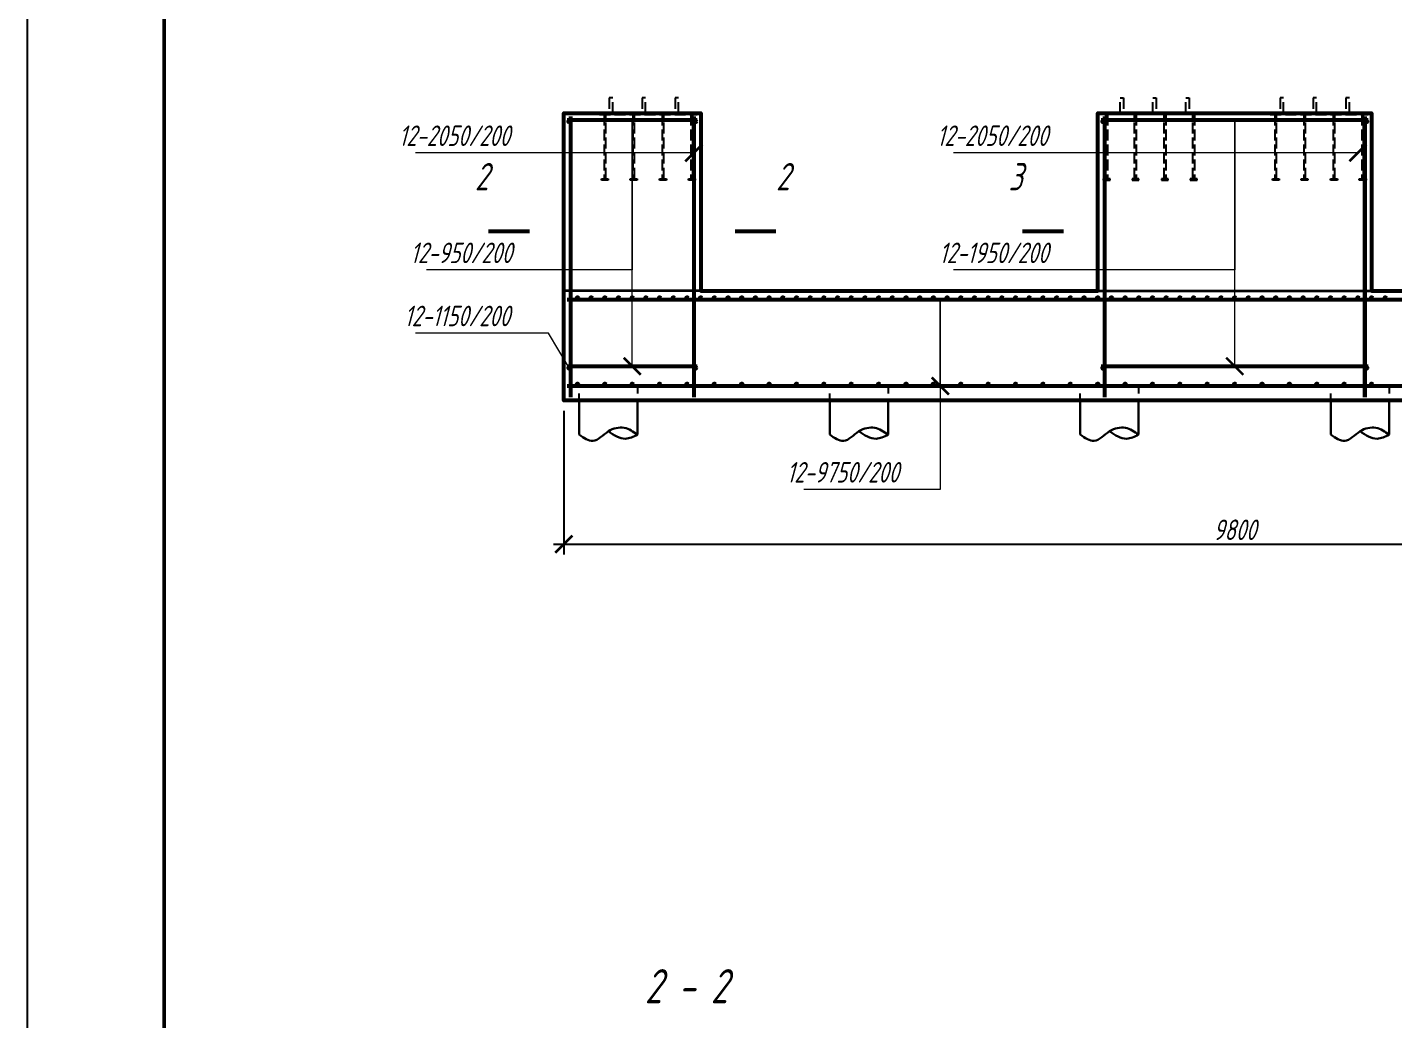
# Model space of a CAD drawing. Header units: millimetres. Extents: x 47215 to 48111, y -15059 to -14168.
# Drawn here: x 47215.2 to 47414.8, y -14540.3 to -14395.3 of the extents above; entities that cross this region are included whole.
import ezdxf
from ezdxf import colors
from ezdxf.entities.mleader import LeaderData, LeaderLine
from ezdxf.enums import TextEntityAlignment as Align
from ezdxf.math import Vec2, Vec3

# ---------------------------------------------------------------- set-up
doc = ezdxf.new("R2010")
doc.units = ezdxf.units.MM
doc.linetypes.add('ШТРИХ_МЕЛКИЙ', pattern=[3, 1, -2])
doc.linetypes.add('ШТРИХ_СРЕДНИЙ', pattern=[5.5, 4, -1.5])
doc.layers.get('Defpoints').update_dxf_attribs({"color": 255})
for name, color, linetype, lineweight in [('!Текст', 7, 'Continuous', 25), ('Арматура', 214, 'Continuous', 53), ('Выноски', 7, 'Continuous', 25), ('Закладные', 94, 'Continuous', 50), ('Размер', 170, 'Continuous', 25), ('Ростверки', 26, 'Continuous', 53), ('Сваи', 146, 'Continuous', 50)]:
    doc.layers.add(name, color=color, linetype=linetype, lineweight=lineweight)
doc.styles.add('3.0', font='simplex.shx', dxfattribs={"width": 0.7, "oblique": 15, "height": 3})
doc.styles.add('4.0', font='simplex.shx', dxfattribs={"width": 0.7, "oblique": 15, "height": 4})
doc.linetypes.add('зигзаг', pattern='A,0.00254,-5.08,[131,ltypeshp.shx,S=5.08,R=0,X=-5.08,Y=0],-10.16,[131,ltypeshp.shx,S=5.08,R=180,X=5.08,Y=0],-5.08', length=20.32254)
doc.dimstyles.new('50-3', dxfattribs={"dimtxt": 3, "dimasz": 2.5, "dimexe": 1.5, "dimexo": 1.5, "dimgap": 0.6, "dimtad": 1, "dimdec": 0, "dimlfac": 50, "dimtxsty": '3.0', "dimblk": 'ARCHTICK', "dimcen": 2.5, "dimdle": 1.5, "dimadec": 0, "dimazin": 0, "dimtfac": 1, "dimtdec": 0, "dimtmove": 1, "dimatfit": 3, "dimldrblk": 'OPEN30', "dimfxl": 1.5, "dimarcsym": 0})

# ---------------------------------------------------------------- blocks, each defined once
blk = doc.blocks.new('_ArchTick')
at = {"color": 0, "linetype": 'ByBlock', "const_width": 0.15}
blk.add_lwpolyline([(-0.5, -0.5), (0.5, 0.5)], dxfattribs=at)
blk = doc.blocks.new('*D66')
at = {"layer": 'Defpoints', "color": 0, "transparency": 16777216}
for p in [(47293.6, -14449.78), (47489.6, -14449.78), (47489.6, -14470.78)]:
    blk.add_point(p, dxfattribs=at)
at = {"layer": 'Размер', "color": 0, "lineweight": -2, "transparency": 16777216}
for p, q in [((47293.6, -14451.28), (47293.6, -14472.28)), ((47489.6, -14451.28), (47489.6, -14472.28)), ((47292.1, -14470.78), (47491.1, -14470.78))]:
    blk.add_line(p, q, dxfattribs=at)
at = {"layer": 'Размер', "color": 0, "lineweight": -2, "transparency": 16777216, "xscale": 2.5, "yscale": 2.5, "zscale": 2.5, "rotation": 180}
blk.add_blockref('_ArchTick', (47293.6, -14470.78), dxfattribs=at)
at = {"layer": 'Размер', "color": 0, "lineweight": -2, "transparency": 16777216, "xscale": 2.5, "yscale": 2.5, "zscale": 2.5}
blk.add_blockref('_ArchTick', (47489.6, -14470.78), dxfattribs=at)
at = {"layer": 'Размер', "color": 0, "lineweight": 25, "transparency": 16777216, "insert": (47391.6, -14468.68), "char_height": 3, "attachment_point": 5, "style": '3.0'}
blk.add_mtext('9800', dxfattribs=at)
blk = doc.blocks.new('_Open30')
at = {"color": 0, "linetype": 'ByBlock', "lineweight": -2}
for p, q in [((-1, 0.268), (0, 0)), ((0, 0), (-1, -0.268)), ((0, 0), (-1, 0))]:
    blk.add_line(p, q, dxfattribs=at)
blk = doc.blocks.new('_None')

msp = doc.modelspace()

# ---------------------------------------------------------------- hatches: boundary and pattern name
at = {"layer": 'Арматура'}
h = msp.add_hatch(color=256, dxfattribs=at)
h.dxf.hatch_style = 1
h.paths.add_polyline_path([(47294.478, -14409.018, 1), (47294.238, -14409.018, 1)])
h = msp.add_hatch(color=256, dxfattribs=at)
h.dxf.hatch_style = 1
h.paths.add_polyline_path([(47312.958, -14409.018, 1), (47312.718, -14409.018, 1)])
h = msp.add_hatch(color=256, dxfattribs=at)
h.dxf.hatch_style = 1
h.paths.add_polyline_path([(47372.478, -14409.018, 1), (47372.238, -14409.018, 1)])
h = msp.add_hatch(color=256, dxfattribs=at)
h.dxf.hatch_style = 1
h.paths.add_polyline_path([(47410.958, -14409.018, 1), (47410.718, -14409.018, 1)])
h = msp.add_hatch(color=256, dxfattribs=at)
h.dxf.hatch_style = 1
h.paths.add_polyline_path([(47295.718, -14434.798, 1), (47295.478, -14434.798, 1)])
h = msp.add_hatch(color=3, dxfattribs=at)
h.dxf.hatch_style = 1
h.paths.add_polyline_path([(47297.718, -14434.798, 1), (47297.478, -14434.798, 1)])
h = msp.add_hatch(color=256, dxfattribs=at)
h.dxf.hatch_style = 1
h.paths.add_polyline_path([(47299.718, -14434.798, 1), (47299.478, -14434.798, 1)])
h = msp.add_hatch(color=3, dxfattribs=at)
h.dxf.hatch_style = 1
h.paths.add_polyline_path([(47301.718, -14434.798, 1), (47301.478, -14434.798, 1)])
h = msp.add_hatch(color=256, dxfattribs=at)
h.dxf.hatch_style = 1
h.paths.add_polyline_path([(47303.718, -14434.798, 1), (47303.478, -14434.798, 1)])
h = msp.add_hatch(color=3, dxfattribs=at)
h.dxf.hatch_style = 1
h.paths.add_polyline_path([(47305.718, -14434.798, 1), (47305.478, -14434.798, 1)])
h = msp.add_hatch(color=256, dxfattribs=at)
h.dxf.hatch_style = 1
h.paths.add_polyline_path([(47307.718, -14434.798, 1), (47307.478, -14434.798, 1)])
h = msp.add_hatch(color=3, dxfattribs=at)
h.dxf.hatch_style = 1
h.paths.add_polyline_path([(47309.718, -14434.798, 1), (47309.478, -14434.798, 1)])
h = msp.add_hatch(color=256, dxfattribs=at)
h.dxf.hatch_style = 1
h.paths.add_polyline_path([(47311.718, -14434.798, 1), (47311.478, -14434.798, 1)])
h = msp.add_hatch(color=3, dxfattribs=at)
h.dxf.hatch_style = 1
h.paths.add_polyline_path([(47313.718, -14434.798, 1), (47313.478, -14434.798, 1)])
h = msp.add_hatch(color=256, dxfattribs=at)
h.dxf.hatch_style = 1
h.paths.add_polyline_path([(47315.718, -14434.798, 1), (47315.478, -14434.798, 1)])
h = msp.add_hatch(color=3, dxfattribs=at)
h.dxf.hatch_style = 1
h.paths.add_polyline_path([(47317.718, -14434.798, 1), (47317.478, -14434.798, 1)])
h = msp.add_hatch(color=256, dxfattribs=at)
h.dxf.hatch_style = 1
h.paths.add_polyline_path([(47319.718, -14434.798, 1), (47319.478, -14434.798, 1)])
h = msp.add_hatch(color=3, dxfattribs=at)
h.dxf.hatch_style = 1
h.paths.add_polyline_path([(47321.718, -14434.798, 1), (47321.478, -14434.798, 1)])
h = msp.add_hatch(color=256, dxfattribs=at)
h.dxf.hatch_style = 1
h.paths.add_polyline_path([(47323.718, -14434.798, 1), (47323.478, -14434.798, 1)])
h = msp.add_hatch(color=3, dxfattribs=at)
h.dxf.hatch_style = 1
h.paths.add_polyline_path([(47325.718, -14434.798, 1), (47325.478, -14434.798, 1)])
h = msp.add_hatch(color=256, dxfattribs=at)
h.dxf.hatch_style = 1
h.paths.add_polyline_path([(47327.718, -14434.798, 1), (47327.478, -14434.798, 1)])
h = msp.add_hatch(color=3, dxfattribs=at)
h.dxf.hatch_style = 1
h.paths.add_polyline_path([(47329.718, -14434.798, 1), (47329.478, -14434.798, 1)])
h = msp.add_hatch(color=256, dxfattribs=at)
h.dxf.hatch_style = 1
h.paths.add_polyline_path([(47331.718, -14434.798, 1), (47331.478, -14434.798, 1)])
h = msp.add_hatch(color=3, dxfattribs=at)
h.dxf.hatch_style = 1
h.paths.add_polyline_path([(47333.718, -14434.798, 1), (47333.478, -14434.798, 1)])
h = msp.add_hatch(color=256, dxfattribs=at)
h.dxf.hatch_style = 1
h.paths.add_polyline_path([(47335.718, -14434.798, 1), (47335.478, -14434.798, 1)])
h = msp.add_hatch(color=3, dxfattribs=at)
h.dxf.hatch_style = 1
h.paths.add_polyline_path([(47337.718, -14434.798, 1), (47337.478, -14434.798, 1)])
h = msp.add_hatch(color=256, dxfattribs=at)
h.dxf.hatch_style = 1
h.paths.add_polyline_path([(47339.718, -14434.798, 1), (47339.478, -14434.798, 1)])
h = msp.add_hatch(color=3, dxfattribs=at)
h.dxf.hatch_style = 1
h.paths.add_polyline_path([(47341.718, -14434.798, 1), (47341.478, -14434.798, 1)])
h = msp.add_hatch(color=256, dxfattribs=at)
h.dxf.hatch_style = 1
h.paths.add_polyline_path([(47343.718, -14434.798, 1), (47343.478, -14434.798, 1)])
h = msp.add_hatch(color=3, dxfattribs=at)
h.dxf.hatch_style = 1
h.paths.add_polyline_path([(47345.718, -14434.798, 1), (47345.478, -14434.798, 1)])
h = msp.add_hatch(color=256, dxfattribs=at)
h.dxf.hatch_style = 1
h.paths.add_polyline_path([(47347.718, -14434.798, 1), (47347.478, -14434.798, 1)])
h = msp.add_hatch(color=3, dxfattribs=at)
h.dxf.hatch_style = 1
h.paths.add_polyline_path([(47349.718, -14434.798, 1), (47349.478, -14434.798, 1)])
h = msp.add_hatch(color=256, dxfattribs=at)
h.dxf.hatch_style = 1
h.paths.add_polyline_path([(47351.718, -14434.798, 1), (47351.478, -14434.798, 1)])
h = msp.add_hatch(color=3, dxfattribs=at)
h.dxf.hatch_style = 1
h.paths.add_polyline_path([(47353.718, -14434.798, 1), (47353.478, -14434.798, 1)])
h = msp.add_hatch(color=256, dxfattribs=at)
h.dxf.hatch_style = 1
h.paths.add_polyline_path([(47355.718, -14434.798, 1), (47355.478, -14434.798, 1)])
h = msp.add_hatch(color=3, dxfattribs=at)
h.dxf.hatch_style = 1
h.paths.add_polyline_path([(47357.718, -14434.798, 1), (47357.478, -14434.798, 1)])
h = msp.add_hatch(color=256, dxfattribs=at)
h.dxf.hatch_style = 1
h.paths.add_polyline_path([(47359.718, -14434.798, 1), (47359.478, -14434.798, 1)])
h = msp.add_hatch(color=3, dxfattribs=at)
h.dxf.hatch_style = 1
h.paths.add_polyline_path([(47361.718, -14434.798, 1), (47361.478, -14434.798, 1)])
h = msp.add_hatch(color=256, dxfattribs=at)
h.dxf.hatch_style = 1
h.paths.add_polyline_path([(47363.718, -14434.798, 1), (47363.478, -14434.798, 1)])
h = msp.add_hatch(color=3, dxfattribs=at)
h.dxf.hatch_style = 1
h.paths.add_polyline_path([(47365.718, -14434.798, 1), (47365.478, -14434.798, 1)])
h = msp.add_hatch(color=256, dxfattribs=at)
h.dxf.hatch_style = 1
h.paths.add_polyline_path([(47367.718, -14434.798, 1), (47367.478, -14434.798, 1)])
h = msp.add_hatch(color=3, dxfattribs=at)
h.dxf.hatch_style = 1
h.paths.add_polyline_path([(47369.718, -14434.798, 1), (47369.478, -14434.798, 1)])
h = msp.add_hatch(color=256, dxfattribs=at)
h.dxf.hatch_style = 1
h.paths.add_polyline_path([(47371.718, -14434.798, 1), (47371.478, -14434.798, 1)])
h = msp.add_hatch(color=3, dxfattribs=at)
h.dxf.hatch_style = 1
h.paths.add_polyline_path([(47373.718, -14434.798, 1), (47373.478, -14434.798, 1)])
h = msp.add_hatch(color=256, dxfattribs=at)
h.dxf.hatch_style = 1
h.paths.add_polyline_path([(47375.718, -14434.798, 1), (47375.478, -14434.798, 1)])
h = msp.add_hatch(color=3, dxfattribs=at)
h.dxf.hatch_style = 1
h.paths.add_polyline_path([(47377.718, -14434.798, 1), (47377.478, -14434.798, 1)])
h = msp.add_hatch(color=256, dxfattribs=at)
h.dxf.hatch_style = 1
h.paths.add_polyline_path([(47379.718, -14434.798, 1), (47379.478, -14434.798, 1)])
h = msp.add_hatch(color=3, dxfattribs=at)
h.dxf.hatch_style = 1
h.paths.add_polyline_path([(47381.718, -14434.798, 1), (47381.478, -14434.798, 1)])
h = msp.add_hatch(color=256, dxfattribs=at)
h.dxf.hatch_style = 1
h.paths.add_polyline_path([(47383.718, -14434.798, 1), (47383.478, -14434.798, 1)])
h = msp.add_hatch(color=3, dxfattribs=at)
h.dxf.hatch_style = 1
h.paths.add_polyline_path([(47385.718, -14434.798, 1), (47385.478, -14434.798, 1)])
h = msp.add_hatch(color=256, dxfattribs=at)
h.dxf.hatch_style = 1
h.paths.add_polyline_path([(47387.718, -14434.798, 1), (47387.478, -14434.798, 1)])
h = msp.add_hatch(color=3, dxfattribs=at)
h.dxf.hatch_style = 1
h.paths.add_polyline_path([(47389.718, -14434.798, 1), (47389.478, -14434.798, 1)])
h = msp.add_hatch(color=256, dxfattribs=at)
h.dxf.hatch_style = 1
h.paths.add_polyline_path([(47391.718, -14434.798, 1), (47391.478, -14434.798, 1)])
h = msp.add_hatch(color=3, dxfattribs=at)
h.dxf.hatch_style = 1
h.paths.add_polyline_path([(47393.718, -14434.798, 1), (47393.478, -14434.798, 1)])
h = msp.add_hatch(color=256, dxfattribs=at)
h.dxf.hatch_style = 1
h.paths.add_polyline_path([(47395.718, -14434.798, 1), (47395.478, -14434.798, 1)])
h = msp.add_hatch(color=3, dxfattribs=at)
h.dxf.hatch_style = 1
h.paths.add_polyline_path([(47397.718, -14434.798, 1), (47397.478, -14434.798, 1)])
h = msp.add_hatch(color=256, dxfattribs=at)
h.dxf.hatch_style = 1
h.paths.add_polyline_path([(47399.718, -14434.798, 1), (47399.478, -14434.798, 1)])
h = msp.add_hatch(color=3, dxfattribs=at)
h.dxf.hatch_style = 1
h.paths.add_polyline_path([(47401.718, -14434.798, 1), (47401.478, -14434.798, 1)])
h = msp.add_hatch(color=256, dxfattribs=at)
h.dxf.hatch_style = 1
h.paths.add_polyline_path([(47403.718, -14434.798, 1), (47403.478, -14434.798, 1)])
h = msp.add_hatch(color=3, dxfattribs=at)
h.dxf.hatch_style = 1
h.paths.add_polyline_path([(47405.718, -14434.798, 1), (47405.478, -14434.798, 1)])
h = msp.add_hatch(color=256, dxfattribs=at)
h.dxf.hatch_style = 1
h.paths.add_polyline_path([(47407.718, -14434.798, 1), (47407.478, -14434.798, 1)])
h = msp.add_hatch(color=3, dxfattribs=at)
h.dxf.hatch_style = 1
h.paths.add_polyline_path([(47409.718, -14434.798, 1), (47409.478, -14434.798, 1)])
h = msp.add_hatch(color=256, dxfattribs=at)
h.dxf.hatch_style = 1
h.paths.add_polyline_path([(47411.718, -14434.798, 1), (47411.478, -14434.798, 1)])
h = msp.add_hatch(color=3, dxfattribs=at)
h.dxf.hatch_style = 1
h.paths.add_polyline_path([(47413.718, -14434.798, 1), (47413.478, -14434.798, 1)])
h = msp.add_hatch(color=256, dxfattribs=at)
h.dxf.hatch_style = 1
h.paths.add_polyline_path([(47294.478, -14445.018, 1), (47294.238, -14445.018, 1)])
h = msp.add_hatch(color=256, dxfattribs=at)
h.dxf.hatch_style = 1
h.paths.add_polyline_path([(47312.958, -14445.018, 1), (47312.718, -14445.018, 1)])
h = msp.add_hatch(color=256, dxfattribs=at)
h.dxf.hatch_style = 1
h.paths.add_polyline_path([(47372.478, -14445.018, 1), (47372.238, -14445.018, 1)])
h = msp.add_hatch(color=256, dxfattribs=at)
h.dxf.hatch_style = 1
h.paths.add_polyline_path([(47410.958, -14445.018, 1), (47410.718, -14445.018, 1)])
h = msp.add_hatch(color=256, dxfattribs=at)
h.dxf.hatch_style = 1
h.paths.add_polyline_path([(47295.718, -14447.418, 1), (47295.478, -14447.418, 1)])
h = msp.add_hatch(color=256, dxfattribs=at)
h.dxf.hatch_style = 1
h.paths.add_polyline_path([(47299.718, -14447.418, 1), (47299.478, -14447.418, 1)])
h = msp.add_hatch(color=256, dxfattribs=at)
h.dxf.hatch_style = 1
h.paths.add_polyline_path([(47303.718, -14447.418, 1), (47303.478, -14447.418, 1)])
h = msp.add_hatch(color=256, dxfattribs=at)
h.dxf.hatch_style = 1
h.paths.add_polyline_path([(47307.718, -14447.418, 1), (47307.478, -14447.418, 1)])
h = msp.add_hatch(color=256, dxfattribs=at)
h.dxf.hatch_style = 1
h.paths.add_polyline_path([(47311.718, -14447.418, 1), (47311.478, -14447.418, 1)])
h = msp.add_hatch(color=256, dxfattribs=at)
h.dxf.hatch_style = 1
h.paths.add_polyline_path([(47315.718, -14447.418, 1), (47315.478, -14447.418, 1)])
h = msp.add_hatch(color=256, dxfattribs=at)
h.dxf.hatch_style = 1
h.paths.add_polyline_path([(47319.718, -14447.418, 1), (47319.478, -14447.418, 1)])
h = msp.add_hatch(color=256, dxfattribs=at)
h.dxf.hatch_style = 1
h.paths.add_polyline_path([(47323.718, -14447.418, 1), (47323.478, -14447.418, 1)])
h = msp.add_hatch(color=256, dxfattribs=at)
h.dxf.hatch_style = 1
h.paths.add_polyline_path([(47327.718, -14447.418, 1), (47327.478, -14447.418, 1)])
h = msp.add_hatch(color=256, dxfattribs=at)
h.dxf.hatch_style = 1
h.paths.add_polyline_path([(47331.718, -14447.418, 1), (47331.478, -14447.418, 1)])
h = msp.add_hatch(color=256, dxfattribs=at)
h.dxf.hatch_style = 1
h.paths.add_polyline_path([(47335.718, -14447.418, 1), (47335.478, -14447.418, 1)])
h = msp.add_hatch(color=256, dxfattribs=at)
h.dxf.hatch_style = 1
h.paths.add_polyline_path([(47339.718, -14447.418, 1), (47339.478, -14447.418, 1)])
h = msp.add_hatch(color=256, dxfattribs=at)
h.dxf.hatch_style = 1
h.paths.add_polyline_path([(47343.718, -14447.418, 1), (47343.478, -14447.418, 1)])
h = msp.add_hatch(color=256, dxfattribs=at)
h.dxf.hatch_style = 1
h.paths.add_polyline_path([(47347.718, -14447.418, 1), (47347.478, -14447.418, 1)])
h = msp.add_hatch(color=256, dxfattribs=at)
h.dxf.hatch_style = 1
h.paths.add_polyline_path([(47351.718, -14447.418, 1), (47351.478, -14447.418, 1)])
h = msp.add_hatch(color=256, dxfattribs=at)
h.dxf.hatch_style = 1
h.paths.add_polyline_path([(47355.718, -14447.418, 1), (47355.478, -14447.418, 1)])
h = msp.add_hatch(color=256, dxfattribs=at)
h.dxf.hatch_style = 1
h.paths.add_polyline_path([(47359.718, -14447.418, 1), (47359.478, -14447.418, 1)])
h = msp.add_hatch(color=256, dxfattribs=at)
h.dxf.hatch_style = 1
h.paths.add_polyline_path([(47363.718, -14447.418, 1), (47363.478, -14447.418, 1)])
h = msp.add_hatch(color=256, dxfattribs=at)
h.dxf.hatch_style = 1
h.paths.add_polyline_path([(47367.718, -14447.418, 1), (47367.478, -14447.418, 1)])
h = msp.add_hatch(color=256, dxfattribs=at)
h.dxf.hatch_style = 1
h.paths.add_polyline_path([(47371.718, -14447.418, 1), (47371.478, -14447.418, 1)])
h = msp.add_hatch(color=256, dxfattribs=at)
h.dxf.hatch_style = 1
h.paths.add_polyline_path([(47375.718, -14447.418, 1), (47375.478, -14447.418, 1)])
h = msp.add_hatch(color=256, dxfattribs=at)
h.dxf.hatch_style = 1
h.paths.add_polyline_path([(47379.718, -14447.418, 1), (47379.478, -14447.418, 1)])
h = msp.add_hatch(color=256, dxfattribs=at)
h.dxf.hatch_style = 1
h.paths.add_polyline_path([(47383.718, -14447.418, 1), (47383.478, -14447.418, 1)])
h = msp.add_hatch(color=256, dxfattribs=at)
h.dxf.hatch_style = 1
h.paths.add_polyline_path([(47387.718, -14447.418, 1), (47387.478, -14447.418, 1)])
h = msp.add_hatch(color=256, dxfattribs=at)
h.dxf.hatch_style = 1
h.paths.add_polyline_path([(47391.718, -14447.418, 1), (47391.478, -14447.418, 1)])
h = msp.add_hatch(color=256, dxfattribs=at)
h.dxf.hatch_style = 1
h.paths.add_polyline_path([(47395.718, -14447.418, 1), (47395.478, -14447.418, 1)])
h = msp.add_hatch(color=256, dxfattribs=at)
h.dxf.hatch_style = 1
h.paths.add_polyline_path([(47399.718, -14447.418, 1), (47399.478, -14447.418, 1)])
h = msp.add_hatch(color=256, dxfattribs=at)
h.dxf.hatch_style = 1
h.paths.add_polyline_path([(47403.718, -14447.418, 1), (47403.478, -14447.418, 1)])
h = msp.add_hatch(color=256, dxfattribs=at)
h.dxf.hatch_style = 1
h.paths.add_polyline_path([(47407.718, -14447.418, 1), (47407.478, -14447.418, 1)])
h = msp.add_hatch(color=256, dxfattribs=at)
h.dxf.hatch_style = 1
h.paths.add_polyline_path([(47411.718, -14447.418, 1), (47411.478, -14447.418, 1)])

# ---------------------------------------------------------------- linework, layer by layer
at = {"color": 7, "lineweight": 25}
msp.add_lwpolyline([(47215.235, -14761.777), (48056.235, -14761.777), (48056.235, -14167.777), (47215.235, -14167.777)], close=True, dxfattribs=at)
at = {"color": 7, "linetype": 'Continuous', "lineweight": 50}
msp.add_lwpolyline([(47235.235, -14172.777), (48051.235, -14172.777), (48051.235, -14756.777), (47235.235, -14756.777)], close=True, dxfattribs=at)
for points in [[(47288.598, -14425.08, 0.6, 0.6, 0), (47282.598, -14425.08, 0.6, 0.6, 0), (47284.598, -14425.08, 0, 0.8, 0), (47284.598, -14421.08, 0, 0, 0), (47284.598, -14415.08, 0, 0, 0)], [(47318.598, -14425.08, 0.6, 0.6, 0), (47324.598, -14425.08, 0.6, 0.6, 0), (47322.598, -14425.08, 0, 0.8, 0), (47322.598, -14421.08, 0, 0, 0), (47322.598, -14415.08, 0, 0, 0)], [(47366.598, -14425.08, 0.6, 0.6, 0), (47360.598, -14425.08, 0.6, 0.6, 0), (47362.598, -14425.08, 0, 0.8, 0), (47362.598, -14421.08, 0, 0, 0), (47362.598, -14415.08, 0, 0, 0)]]:
    msp.add_lwpolyline(points, format="xyseb")
at = {"color": 18, "linetype": 'зигзаг', "lineweight": 35, "ltscale": 0.06, "true_color": 0x000000}
for points in [[(47313.598, -14433.778), (47293.598, -14433.778)], [(47371.598, -14433.778), (47411.598, -14433.778)]]:
    msp.add_lwpolyline(points, dxfattribs=at)
msp.add_lwpolyline([(47313.598, -14433.778), (47313.598, -14432.778)])
at = {"linetype": 'ШТРИХ_МЕЛКИЙ'}
for points in [[(47295.838, -14449.778), (47295.838, -14447.778), (47304.358, -14447.778), (47304.358, -14449.778)], [(47332.438, -14449.778), (47332.438, -14447.778), (47340.958, -14447.778), (47340.958, -14449.778)], [(47369.038, -14449.778), (47369.038, -14447.778), (47377.558, -14447.778), (47377.558, -14449.778)], [(47405.638, -14449.778), (47405.638, -14447.778), (47414.158, -14447.778), (47414.158, -14449.778)]]:
    msp.add_lwpolyline(points, dxfattribs=at)
at = {"layer": 'Defpoints'}
for points in [[(47294.098, -14408.658), (47313.098, -14408.658)], [(47294.098, -14408.898), (47313.098, -14408.898)], [(47294.478, -14449.278), (47294.478, -14408.278)], [(47294.718, -14449.278), (47294.718, -14408.278)], [(47312.478, -14449.278), (47312.478, -14408.278)], [(47312.718, -14449.278), (47312.718, -14408.278)], [(47372.098, -14408.658), (47411.098, -14408.658)], [(47372.098, -14408.898), (47411.098, -14408.898)], [(47372.478, -14449.278), (47372.478, -14408.278)], [(47372.718, -14449.278), (47372.718, -14408.278)], [(47410.478, -14449.278), (47410.478, -14408.278)], [(47410.718, -14449.278), (47410.718, -14408.278)], [(47294.098, -14434.918), (47489.098, -14434.918)], [(47294.098, -14435.158), (47489.098, -14435.158)], [(47294.098, -14444.658), (47313.098, -14444.658)], [(47294.098, -14444.898), (47313.098, -14444.898)], [(47372.098, -14444.658), (47411.098, -14444.658)], [(47372.098, -14444.898), (47411.098, -14444.898)], [(47294.098, -14447.538), (47489.098, -14447.538)], [(47294.098, -14447.778), (47489.098, -14447.778)]]:
    msp.add_lwpolyline(points, dxfattribs=at)
at = {"layer": 'Арматура'}
for points in [[(47294.098, -14408.778), (47313.098, -14408.778)], [(47294.598, -14408.278), (47294.598, -14449.278)], [(47312.598, -14408.278), (47312.598, -14449.278)], [(47372.098, -14408.778), (47411.098, -14408.778)], [(47372.598, -14408.278), (47372.598, -14449.278)], [(47410.598, -14408.278), (47410.598, -14449.278)], [(47294.098, -14435.038), (47489.098, -14435.038)], [(47294.098, -14444.778), (47313.098, -14444.778)], [(47372.098, -14444.778), (47411.098, -14444.778)], [(47294.098, -14447.658), (47489.098, -14447.658)]]:
    msp.add_lwpolyline(points, dxfattribs=at)
for centre in [(47294.358, -14409.018), (47312.838, -14409.018), (47372.358, -14409.018), (47410.838, -14409.018), (47295.598, -14434.798), (47299.598, -14434.798), (47303.598, -14434.798), (47307.598, -14434.798), (47311.598, -14434.798), (47315.598, -14434.798), (47319.598, -14434.798), (47323.598, -14434.798), (47327.598, -14434.798), (47331.598, -14434.798), (47335.598, -14434.798), (47339.598, -14434.798), (47343.598, -14434.798), (47347.598, -14434.798), (47351.598, -14434.798), (47355.598, -14434.798), (47359.598, -14434.798), (47363.598, -14434.798), (47367.598, -14434.798), (47371.598, -14434.798), (47375.598, -14434.798), (47379.598, -14434.798), (47383.598, -14434.798), (47387.598, -14434.798), (47391.598, -14434.798), (47395.598, -14434.798), (47399.598, -14434.798), (47403.598, -14434.798), (47407.598, -14434.798), (47411.598, -14434.798), (47294.358, -14445.018), (47312.838, -14445.018), (47372.358, -14445.018), (47410.838, -14445.018), (47295.598, -14447.418), (47299.598, -14447.418), (47303.598, -14447.418), (47307.598, -14447.418), (47311.598, -14447.418), (47315.598, -14447.418), (47319.598, -14447.418), (47323.598, -14447.418), (47327.598, -14447.418), (47331.598, -14447.418), (47335.598, -14447.418), (47339.598, -14447.418), (47343.598, -14447.418), (47347.598, -14447.418), (47351.598, -14447.418), (47355.598, -14447.418), (47359.598, -14447.418), (47363.598, -14447.418), (47367.598, -14447.418), (47371.598, -14447.418), (47375.598, -14447.418), (47379.598, -14447.418), (47383.598, -14447.418), (47387.598, -14447.418), (47391.598, -14447.418), (47395.598, -14447.418), (47399.598, -14447.418), (47403.598, -14447.418), (47407.598, -14447.418), (47411.598, -14447.418)]:
    msp.add_circle(centre, 0.12, dxfattribs=at)
at = {"layer": 'Арматура', "color": 3}
for centre in [(47297.598, -14434.798), (47301.598, -14434.798), (47305.598, -14434.798), (47309.598, -14434.798), (47313.598, -14434.798), (47317.598, -14434.798), (47321.598, -14434.798), (47325.598, -14434.798), (47329.598, -14434.798), (47333.598, -14434.798), (47337.598, -14434.798), (47341.598, -14434.798), (47345.598, -14434.798), (47349.598, -14434.798), (47353.598, -14434.798), (47357.598, -14434.798), (47361.598, -14434.798), (47365.598, -14434.798), (47369.598, -14434.798), (47373.598, -14434.798), (47377.598, -14434.798), (47381.598, -14434.798), (47385.598, -14434.798), (47389.598, -14434.798), (47393.598, -14434.798), (47397.598, -14434.798), (47401.598, -14434.798), (47405.598, -14434.798), (47409.598, -14434.798), (47413.598, -14434.798)]:
    msp.add_circle(centre, 0.12, dxfattribs=at)
at = {"layer": 'Закладные', "linetype": 'ШТРИХ_СРЕДНИЙ', "lineweight": 25, "ltscale": 0.4}
for points in [[(47300.248, -14407.778), (47298.798, -14407.778), (47298.798, -14407.978), (47313.098, -14407.978), (47313.098, -14407.778), (47310.348, -14407.778), (47310.348, -14405.578), (47309.848, -14405.578), (47309.848, -14407.778), (47305.548, -14407.778), (47305.548, -14405.578), (47305.048, -14405.578), (47305.048, -14407.778), (47300.748, -14407.778), (47300.748, -14405.578), (47300.248, -14405.578)], [(47384.948, -14407.778), (47386.398, -14407.778), (47386.398, -14407.978), (47372.098, -14407.978), (47372.098, -14407.778), (47374.848, -14407.778), (47374.848, -14405.578), (47375.348, -14405.578), (47375.348, -14407.778), (47379.648, -14407.778), (47379.648, -14405.578), (47380.148, -14405.578), (47380.148, -14407.778), (47384.448, -14407.778), (47384.448, -14405.578), (47384.948, -14405.578)], [(47398.248, -14407.778), (47396.798, -14407.778), (47396.798, -14407.978), (47411.098, -14407.978), (47411.098, -14407.778), (47408.348, -14407.778), (47408.348, -14405.578), (47407.848, -14405.578), (47407.848, -14407.778), (47403.548, -14407.778), (47403.548, -14405.578), (47403.048, -14405.578), (47403.048, -14407.778), (47398.748, -14407.778), (47398.748, -14405.578), (47398.248, -14405.578)], [(47299.723, -14407.978), (47299.474, -14407.978), (47299.474, -14417.378), (47299.723, -14417.378)], [(47303.923, -14407.978), (47303.674, -14407.978), (47303.674, -14417.378), (47303.923, -14417.378)], [(47308.223, -14407.978), (47307.974, -14407.978), (47307.974, -14417.378), (47308.223, -14417.378)], [(47312.423, -14407.978), (47312.174, -14407.978), (47312.174, -14417.378), (47312.423, -14417.378)], [(47372.774, -14407.978), (47373.023, -14407.978), (47373.023, -14417.378), (47372.774, -14417.378)], [(47376.974, -14407.978), (47377.223, -14407.978), (47377.223, -14417.378), (47376.974, -14417.378)], [(47381.274, -14407.978), (47381.523, -14407.978), (47381.523, -14417.378), (47381.274, -14417.378)], [(47385.474, -14407.978), (47385.723, -14407.978), (47385.723, -14417.378), (47385.474, -14417.378)], [(47397.723, -14407.978), (47397.474, -14407.978), (47397.474, -14417.378), (47397.723, -14417.378)], [(47401.923, -14407.978), (47401.674, -14407.978), (47401.674, -14417.378), (47401.923, -14417.378)], [(47406.223, -14407.978), (47405.974, -14407.978), (47405.974, -14417.378), (47406.223, -14417.378)], [(47410.423, -14407.978), (47410.174, -14407.978), (47410.174, -14417.378), (47410.423, -14417.378)], [(47300.098, -14417.378), (47300.098, -14417.578), (47299.098, -14417.578), (47299.098, -14417.378)], [(47304.298, -14417.378), (47304.298, -14417.578), (47303.298, -14417.578), (47303.298, -14417.378)], [(47308.598, -14417.378), (47308.598, -14417.578), (47307.598, -14417.578), (47307.598, -14417.378)], [(47312.798, -14417.378), (47312.798, -14417.578), (47311.798, -14417.578), (47311.798, -14417.378)], [(47372.399, -14417.378), (47372.399, -14417.578), (47373.399, -14417.578), (47373.399, -14417.378)], [(47376.598, -14417.378), (47376.598, -14417.578), (47377.598, -14417.578), (47377.598, -14417.378)], [(47380.898, -14417.378), (47380.898, -14417.578), (47381.898, -14417.578), (47381.898, -14417.378)], [(47385.098, -14417.378), (47385.098, -14417.578), (47386.098, -14417.578), (47386.098, -14417.378)], [(47398.098, -14417.378), (47398.098, -14417.578), (47397.098, -14417.578), (47397.098, -14417.378)], [(47402.298, -14417.378), (47402.298, -14417.578), (47401.298, -14417.578), (47401.298, -14417.378)], [(47406.598, -14417.378), (47406.598, -14417.578), (47405.598, -14417.578), (47405.598, -14417.378)], [(47410.798, -14417.378), (47410.798, -14417.578), (47409.798, -14417.578), (47409.798, -14417.378)]]:
    msp.add_lwpolyline(points, close=True, dxfattribs=at)
at = {"layer": 'Ростверки'}
msp.add_lwpolyline([(47489.598, -14449.778), (47293.598, -14449.778), (47293.598, -14407.778), (47313.598, -14407.778), (47313.598, -14433.778), (47371.598, -14433.778), (47371.598, -14407.778), (47411.598, -14407.778), (47411.598, -14433.778), (47469.598, -14433.778), (47469.598, -14407.778), (47489.598, -14407.778)], close=True, dxfattribs=at)
at = {"layer": 'Сваи', "lineweight": 30}
for points in [[(47295.838, -14449.778), (47295.838, -14454.778)], [(47304.358, -14449.778), (47304.358, -14454.778)], [(47332.438, -14449.778), (47332.438, -14454.778)], [(47340.958, -14449.778), (47340.958, -14454.778)], [(47369.038, -14449.778), (47369.038, -14454.778)], [(47377.558, -14449.778), (47377.558, -14454.778)], [(47405.638, -14449.778), (47405.638, -14454.778)], [(47414.158, -14449.778), (47414.158, -14454.778)]]:
    msp.add_lwpolyline(points, dxfattribs=at)
for points in [[(47304.358, -14454.778), (47302.429, -14453.786), (47300.118, -14454.286), (47297.862, -14455.686), (47295.838, -14454.778)], [(47340.958, -14454.778), (47339.029, -14453.786), (47336.718, -14454.286), (47334.462, -14455.686), (47332.438, -14454.778)], [(47377.558, -14454.778), (47375.629, -14453.786), (47373.318, -14454.286), (47371.062, -14455.686), (47369.038, -14454.778)], [(47414.158, -14454.778), (47412.229, -14453.786), (47409.918, -14454.286), (47407.662, -14455.686), (47405.638, -14454.778)], [(47300.118, -14454.286), (47302.606, -14455.369), (47304.358, -14454.778)], [(47336.718, -14454.286), (47339.206, -14455.369), (47340.958, -14454.778)], [(47373.318, -14454.286), (47375.806, -14455.369), (47377.558, -14454.778)], [(47409.918, -14454.286), (47412.406, -14455.369), (47414.158, -14454.778)]]:
    msp.add_spline(points, degree=3, dxfattribs=at)

# ---------------------------------------------------------------- texts
at = {"layer": '!Текст', "lineweight": 30, "ltscale": 10, "insert": (47305.257, -14532.881), "char_height": 5, "width": 17.6, "attachment_point": 1, "style": '4.0'}
msp.add_mtext('\\pi0.17439;2 - 2', dxfattribs=at)
at = {"layer": 'Выноски', "lineweight": 30, "style": '3.0', "oblique": 15, "width": 0.7}
for s, p in [('2', (47282.598, -14419.08)), ('3', (47360.598, -14419.08))]:
    msp.add_text(s, height=4, dxfattribs=at).set_placement(p, align=Align.RIGHT)
msp.add_text('2', height=4, dxfattribs=at).set_placement((47324.598, -14419.08))

# ---------------------------------------------------------------- dimensions: what is measured, and where the dimension line sits
at = {"layer": 'Размер', "color": 5, "lineweight": 25}
dim = msp.add_linear_dim(base=(47489.598, -14470.778), p1=(47293.598, -14449.778), p2=(47489.598, -14449.778), dimstyle='50-3', dxfattribs=at)
dim.commit()
dim.dimension.update_dxf_attribs({"geometry": '*D66', "text_midpoint": (47391.598, -14468.678)})

# ---------------------------------------------------------------- leaders
at = {"lineweight": 25}
ml = msp.add_multileader_mtext('Standard', dxfattribs=at)
ml.set_content('{\\C256;12-2050/200}', color=5, style='3.0')
ml.set_leader_properties(lineweight=15)
ml.set_arrow_properties(name='ARCHTICK')
ml.build(insert=Vec2(0, 0))
ml.multileader.update_dxf_attribs({"text_left_attachment_type": 6, "text_right_attachment_type": 6, "dogleg_length": 1.19, "arrow_head_size": 2.5})
ctx = ml.context
ctx.base_point, ctx.char_height, ctx.arrow_head_size, ctx.landing_gap_size, ctx.plane_origin = Vec3(47266.635, -14413.593), 3, 2.5, 0.05, Vec3(47317.699, -14426.412)
ctx.left_attachment, ctx.right_attachment, ctx.text_align_type = 6, 6, 1
notes = []
notes.append((ctx, [(1, (1, 1, 0), (47289.181, -14413.593), (-1, 0), 0.595, [(2, [(47312.598, -14413.593), (47294.598, -14413.593), (47294.598, -14413.593)], 0, [])])]))
ctx.mtext.insert, ctx.mtext.width, ctx.mtext.alignment, ctx.mtext.flow_direction = Vec3(47277.61, -14409.593), 23.19475, 2, 5
ml = msp.add_multileader_mtext('Standard', dxfattribs=at)
ml.set_content('{\\C256;12-950/200}', color=5, style='3.0')
ml.set_leader_properties(lineweight=15)
ml.set_arrow_properties(name='ARCHTICK')
ml.build(insert=Vec2(0, 0))
ml.multileader.update_dxf_attribs({"text_left_attachment_type": 6, "text_right_attachment_type": 6, "dogleg_length": 1.19, "arrow_head_size": 2.5})
ctx = ml.context
ctx.base_point, ctx.char_height, ctx.arrow_head_size, ctx.landing_gap_size, ctx.plane_origin = Vec3(47268.635, -14430.711), 3, 2.5, 0.05, Vec3(47317.699, -14441.53)
ctx.left_attachment, ctx.right_attachment, ctx.text_align_type = 6, 6, 1
notes.append((ctx, [(1, (1, 1, 0), (47303.598, -14430.711), (-1, 0), 15.013, [(2, [(47303.598, -14444.778), (47303.598, -14408.778), (47303.598, -14408.778)], 0, [])])]))
ctx.mtext.insert, ctx.mtext.width, ctx.mtext.alignment, ctx.mtext.flow_direction = Vec3(47278.61, -14426.711), 23.19475, 2, 5
ml = msp.add_multileader_mtext('Standard', dxfattribs=at)
ml.set_content('{\\C256;12-2050/200}', color=5, style='3.0')
ml.set_leader_properties(lineweight=15)
ml.set_arrow_properties(name='ARCHTICK')
ml.build(insert=Vec2(0, 0))
ml.multileader.update_dxf_attribs({"text_left_attachment_type": 6, "text_right_attachment_type": 6, "dogleg_length": 1.19, "arrow_head_size": 2.5})
ctx = ml.context
ctx.base_point, ctx.char_height, ctx.arrow_head_size, ctx.landing_gap_size, ctx.plane_origin = Vec3(47345.23, -14413.593), 3, 2.5, 0.05, Vec3(47395.699, -14426.412)
ctx.left_attachment, ctx.right_attachment, ctx.text_align_type = 6, 6, 1
notes.append((ctx, [(1, (1, 1, 0), (47367.775, -14413.593), (-1, 0), 0.595, [(2, [(47409.598, -14413.593), (47373.598, -14413.593), (47373.598, -14413.593)], 0, [])])]))
ctx.mtext.insert, ctx.mtext.width, ctx.mtext.alignment, ctx.mtext.flow_direction = Vec3(47356.205, -14409.593), 23.19475, 2, 5
ml = msp.add_multileader_mtext('Standard', dxfattribs=at)
ml.set_content('{\\C256;12-1950/200}', color=5, style='3.0')
ml.set_leader_properties(lineweight=15)
ml.set_arrow_properties(name='ARCHTICK')
ml.build(insert=Vec2(0, 0))
ml.multileader.update_dxf_attribs({"text_left_attachment_type": 6, "text_right_attachment_type": 6, "dogleg_length": 1.19, "arrow_head_size": 2.5})
ctx = ml.context
ctx.base_point, ctx.char_height, ctx.arrow_head_size, ctx.landing_gap_size, ctx.plane_origin = Vec3(47345.63, -14430.711), 3, 2.5, 0.05, Vec3(47395.699, -14441.53)
ctx.left_attachment, ctx.right_attachment, ctx.text_align_type = 6, 6, 1
notes.append((ctx, [(1, (1, 1, 0), (47391.598, -14430.711), (-1, 0), 24.418, [(2, [(47391.598, -14444.778), (47391.598, -14408.778), (47391.598, -14408.778)], 0, [])])]))
ctx.mtext.insert, ctx.mtext.width, ctx.mtext.alignment, ctx.mtext.flow_direction = Vec3(47356.405, -14426.711), 23.19475, 2, 5
ml = msp.add_multileader_mtext('Standard', dxfattribs=at)
ml.set_content('{\\C256;12-9750/200}', color=5, style='3.0')
ml.set_leader_properties(lineweight=15)
ml.set_arrow_properties(name='ARCHTICK')
ml.build(insert=Vec2(0, 0))
ml.multileader.update_dxf_attribs({"text_left_attachment_type": 6, "text_right_attachment_type": 6, "dogleg_length": 1.19, "arrow_head_size": 2.5})
ctx = ml.context
ctx.base_point, ctx.char_height, ctx.arrow_head_size, ctx.landing_gap_size, ctx.plane_origin = Vec3(47323.373, -14462.778), 3, 2.5, 0.05, Vec3(47353.502, -14473.596)
ctx.left_attachment, ctx.right_attachment, ctx.text_align_type = 6, 6, 1
notes.append((ctx, [(1, (1, 1, 0), (47348.598, -14462.778), (-1, 0), 3.275, [(2, [(47348.598, -14447.658), (47348.598, -14435.038), (47348.598, -14435.038)], 0, [])])]))
ctx.mtext.insert, ctx.mtext.width, ctx.mtext.alignment, ctx.mtext.flow_direction = Vec3(47334.348, -14458.778), 23.19475, 2, 5
ml = msp.add_multileader_mtext('Standard', dxfattribs=at)
ml.set_content('{\\C256;12-1150/200}', color=5, style='3.0')
ml.set_leader_properties(lineweight=15)
ml.set_arrow_properties(name='NONE')
ml.build(insert=Vec2(0, 0))
ml.multileader.update_dxf_attribs({"text_left_attachment_type": 6, "text_right_attachment_type": 6, "dogleg_length": 1.19, "arrow_head_size": 2.5})
ctx = ml.context
ctx.base_point, ctx.char_height, ctx.arrow_head_size, ctx.landing_gap_size, ctx.plane_origin = Vec3(47267.435, -14439.935), 3, 2.5, 0.05, Vec3(47287.914, -14451.243)
ctx.left_attachment, ctx.right_attachment, ctx.text_align_type = 6, 6, 1
notes.append((ctx, [(1, (1, 1, 0), (47291.375, -14439.935), (-1, 0), 2.789, [(2, [(47312.838, -14445.018), (47294.358, -14445.018), (47294.358, -14445.018)], 0, [])])]))
ctx.mtext.insert, ctx.mtext.width, ctx.mtext.alignment, ctx.mtext.flow_direction = Vec3(47278.01, -14435.935), 23.19475, 2, 5
for ctx, leaders in notes:
    for number, flags, end, landing, length, lines in leaders:
        leader = LeaderData()
        leader.index, (leader.has_last_leader_line, leader.has_dogleg_vector, leader.attachment_direction) = number, flags
        leader.last_leader_point, leader.dogleg_vector, leader.dogleg_length = Vec3(end), Vec3(landing), length
        for number, points, colour, breaks in lines:
            line = LeaderLine()
            line.index, line.vertices, line.color, line.breaks = number, Vec3.list(points), colors.encode_raw_color(colour), breaks
            leader.lines.append(line)
        ctx.leaders.append(leader)

doc.saveas('drawing.dxf')
